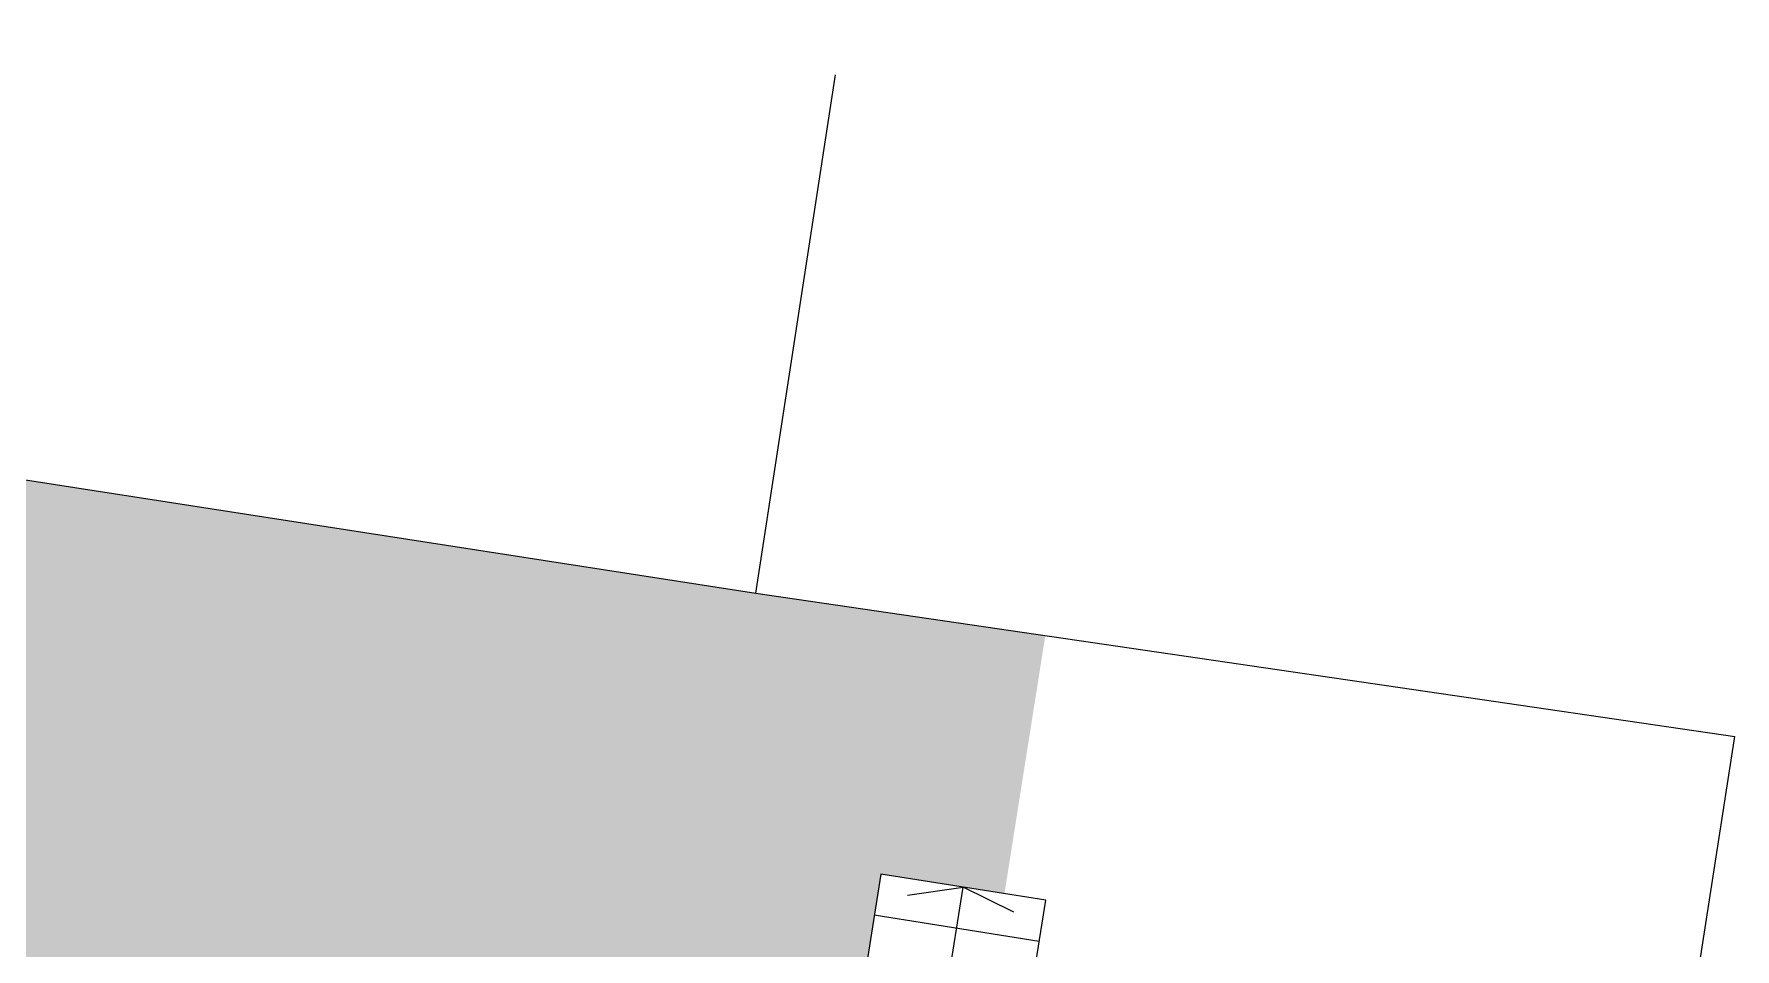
# Model space of a CAD drawing. Extents: x -640655 to -640254, y -1045449 to -1045159.
# Drawn here: x -640442.37 to -640430.14, y -1045378.22 to -1045371.64 of the extents above; entities that cross this region are included whole.
import ezdxf

# ---------------------------------------------------------------- set-up
doc = ezdxf.new("R2010")
doc.units = 0
doc.header["$MEASUREMENT"] = 0
for name, color, linetype in [('T_srafa', 8, 'CONTINUOUS'), ('T_tenka', 4, 'CONTINUOUS'), ('T_tlusta', 1, 'CONTINUOUS')]:
    doc.layers.add(name, color=color, linetype=linetype)

msp = doc.modelspace()

# ---------------------------------------------------------------- hatches: boundary and pattern name
at = {"layer": 'T_srafa', "linetype": 'Continuous'}
h = msp.add_hatch(dxfattribs=at)
h.set_pattern_fill('GRASS', color=256, scale=0.2, style=0)
h.set_pattern_definition([(80.99993614890275, (0, 0), (-0.1175568701117783, 0.1618035298391757), [0.03750000000000001, -0.2453427126]), (35.99993614890274, (0, 0), (-0.1175568701427919, 0.1618035298818625), [0.03750000000000001, -0.1625]), (125.9999361489027, (0, 0), (-0.1618035298818625, -0.1175568701427919), [0.03750000000000001, -0.1625])])
h.paths.add_polyline_path([(-640436.4910132914, -1045379.009207707), (-640436.280938999, -1045377.682860398), (-640435.3920196494, -1045377.823652407), (-640435.0981749729, -1045375.968403518), (-640437.1796873077, -1045375.663861987), (-640455.3897023244, -1045372.833870237), (-640462.5697171157, -1045371.643865298), (-640463.9886437525, -1045380.756515553), (-640462.7748961436, -1045380.948755675), (-640461.2138744041, -1045380.119612395), (-640456.7424536024, -1045379.89263309), (-640456.7020339264, -1045378.444921889)])

# ---------------------------------------------------------------- linework, layer by layer
at = {"layer": 'T_tenka', "linetype": 'Continuous'}
for p, q in [((-640436.280938999, -1045377.682860398), (-640436.4910132915, -1045379.009207707)), ((-640435.0957131991, -1045377.870583077), (-640436.2809389989, -1045377.682860398)), ((-640435.8862086014, -1045379.026093678), (-640435.6883260988, -1045377.776721738)), ((-640435.2814039133, -1045379.042979649), (-640435.0957131991, -1045377.870583077)), ((-640435.1426438689, -1045378.166889526), (-640436.327869668, -1045377.979166848))]:
    msp.add_line(p, q, dxfattribs=at)
at = {"layer": 'T_tlusta', "color": 146, "linetype": 'Continuous'}
for p, q in [((-640437.1796872998, -1045375.663861988), (-640436.6060737614, -1045371.93636111)), ((-640455.3897022948, -1045372.833870242), (-640437.1796872996, -1045375.663861988)), ((-640437.1796872996, -1045375.663861988), (-640430.1397197515, -1045376.693864287)), ((-640435.3839270513, -1045410.313122455), (-640430.1397197515, -1045376.693864287))]:
    msp.add_line(p, q, dxfattribs=at)
at = {"layer": 'T_tlusta', "linetype": 'Continuous'}
for p, q in [((-640436.0890230343, -1045377.835131889), (-640435.6883260986, -1045377.776721738)), ((-640435.3252907955, -1045377.956096064), (-640435.6883260985, -1045377.776721738))]:
    msp.add_line(p, q, dxfattribs=at)

doc.saveas('drawing.dxf')
